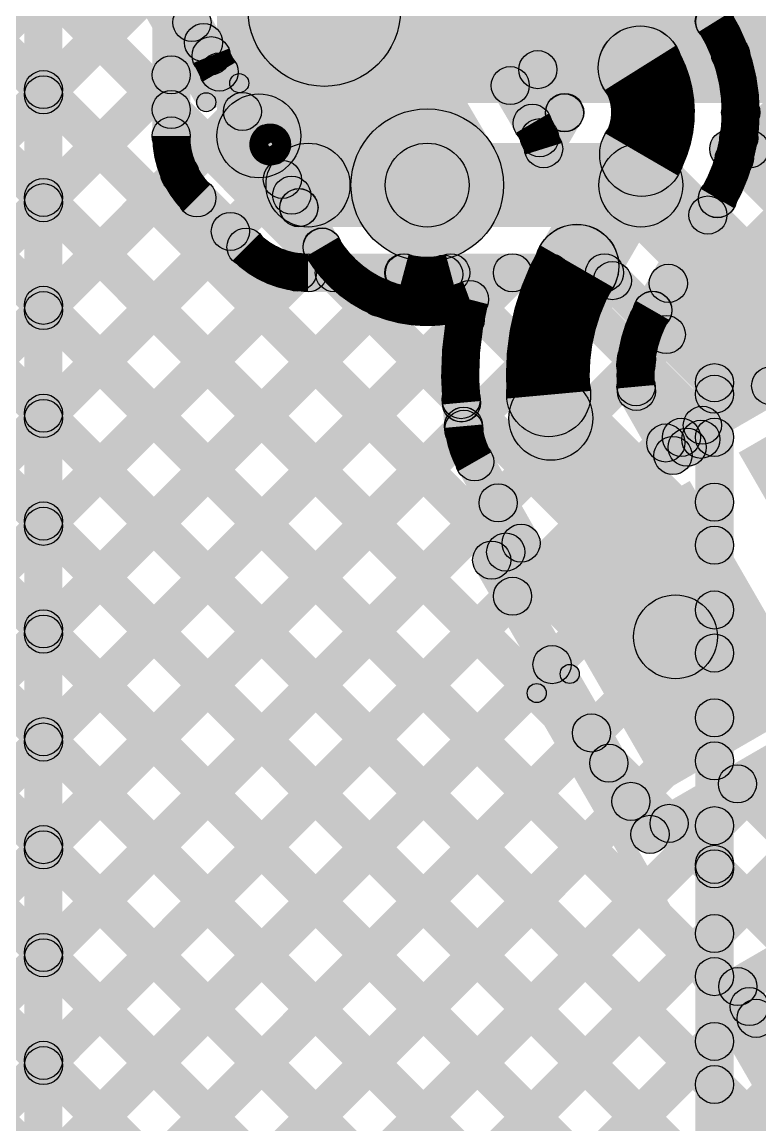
# Model space of a CAD drawing. Header units: millimetres. Extents: x 0.02 to 3.53, y 0 to 2.66.
# Drawn here: x 0.292 to 0.4856, y 1.474 to 1.7632 of the extents above; entities that cross this region are included whole.
import ezdxf

# ---------------------------------------------------------------- set-up
doc = ezdxf.new("R2010")
doc.units = ezdxf.units.MM
doc.header["$MEASUREMENT"] = 0
for name, color, linetype in [('BottomLayer', 5, 'Continuous'), ('TopLayer', 1, 'Continuous'), ('TopOverlay', 2, 'Continuous'), ('TopPaste', 8, 'Continuous'), ('TopSolder', 216, 'Continuous'), ('ViaHoleLayer', 16, 'Continuous')]:
    doc.layers.add(name, color=color, linetype=linetype)

# ---------------------------------------------------------------- blocks, each defined once
blk = doc.blocks.new('WS2812B_M____14')
at = {"layer": 'TopLayer'}
for points in [[(-0.09409, 0.05079), (-0.03504, 0.05079), (-0.03504, 0.01142), (-0.09409, 0.01142)], [(0.03504, 0.05079), (0.09409, 0.05079), (0.09409, 0.01142), (0.03504, 0.01142)], [(-0.09409, -0.01142), (-0.03504, -0.01142), (-0.03504, -0.05079), (-0.09409, -0.05079)], [(0.03504, -0.01142), (0.09409, -0.01142), (0.09409, -0.05079), (0.03504, -0.05079)]]:
    blk.add_hatch(color=1, dxfattribs=at).paths.add_polyline_path(points)
at = {"layer": 'TopOverlay'}
h = blk.add_hatch(color=2, dxfattribs=at)
edge = h.paths.add_edge_path()
edge.add_arc((-0.07, 0.07), 0.0025, 0, 360)
h = blk.add_hatch(color=2, dxfattribs=at)
edge = h.paths.add_edge_path()
edge.add_arc((-0.07, 0.07), 0.0025, 0, 360)
for points in [[(0.07, 0.0725), (0.07, 0.0675), (-0.07, 0.0675), (-0.07, 0.0725)], [(-0.0725, 0.07), (-0.0675, 0.07), (-0.0675, 0.06), (-0.0725, 0.06)], [(0.0675, 0.07), (0.0725, 0.07), (0.0725, 0.06), (0.0675, 0.06)], [(-0.0725, -0.06), (-0.0675, -0.06), (-0.0675, -0.07), (-0.0725, -0.07)], [(0.0675, -0.06), (0.0725, -0.06), (0.0725, -0.07), (0.0675, -0.07)], [(0.07, -0.0675), (0.07, -0.0725), (-0.07, -0.0725), (-0.07, -0.0675)]]:
    blk.add_hatch(color=2, dxfattribs=at).paths.add_polyline_path(points)
h = blk.add_hatch(color=2, dxfattribs=at)
edge = h.paths.add_edge_path()
edge.add_arc((0.07, 0.07), 0.0025, 0, 360)
h = blk.add_hatch(color=2, dxfattribs=at)
edge = h.paths.add_edge_path()
edge.add_arc((0.07, 0.07), 0.0025, 0, 360)
h = blk.add_hatch(color=2, dxfattribs=at)
edge = h.paths.add_edge_path()
edge.add_arc((-0.091, 0.061), 0.0025, 0, 360)
h = blk.add_hatch(color=2, dxfattribs=at)
edge = h.paths.add_edge_path()
edge.add_arc((-0.085, 0.061), 0.0025, 0, 360)
h = blk.add_hatch(color=2, dxfattribs=at)
edge = h.paths.add_edge_path()
edge.add_arc((-0.07, 0.06), 0.0025, 0, 360)
h = blk.add_hatch(color=2, dxfattribs=at)
edge = h.paths.add_edge_path()
edge.add_arc((0.07, 0.06), 0.0025, 0, 360)
h = blk.add_hatch(color=2, dxfattribs=at)
edge = h.paths.add_edge_path()
edge.add_arc((-0.07, -0.06), 0.0025, 0, 360)
h = blk.add_hatch(color=2, dxfattribs=at)
edge = h.paths.add_edge_path()
edge.add_arc((0.07, -0.06), 0.0025, 0, 360)
h = blk.add_hatch(color=2, dxfattribs=at)
edge = h.paths.add_edge_path()
edge.add_arc((-0.07, -0.07), 0.0025, 0, 360)
h = blk.add_hatch(color=2, dxfattribs=at)
edge = h.paths.add_edge_path()
edge.add_arc((-0.07, -0.07), 0.0025, 0, 360)
h = blk.add_hatch(color=2, dxfattribs=at)
edge = h.paths.add_edge_path()
edge.add_arc((0.07, -0.07), 0.0025, 0, 360)
h = blk.add_hatch(color=2, dxfattribs=at)
edge = h.paths.add_edge_path()
edge.add_arc((0.07, -0.07), 0.0025, 0, 360)
at = {"layer": 'TopPaste'}
for points in [[(-0.09409, 0.05079), (-0.03504, 0.05079), (-0.03504, 0.01142), (-0.09409, 0.01142)], [(0.03504, 0.05079), (0.09409, 0.05079), (0.09409, 0.01142), (0.03504, 0.01142)], [(-0.09409, -0.01142), (-0.03504, -0.01142), (-0.03504, -0.05079), (-0.09409, -0.05079)], [(0.03504, -0.01142), (0.09409, -0.01142), (0.09409, -0.05079), (0.03504, -0.05079)]]:
    blk.add_hatch(color=8, dxfattribs=at).paths.add_polyline_path(points)
at = {"layer": 'TopSolder'}
for points in [[(-0.09809, 0.05479), (-0.03104, 0.05479), (-0.03104, 0.00742), (-0.09809, 0.00742)], [(0.03104, 0.05479), (0.09809, 0.05479), (0.09809, 0.00742), (0.03104, 0.00742)], [(-0.09809, -0.00742), (-0.03104, -0.00742), (-0.03104, -0.05479), (-0.09809, -0.05479)], [(0.03104, -0.00742), (0.09809, -0.00742), (0.09809, -0.05479), (0.03104, -0.05479)]]:
    blk.add_hatch(color=216, dxfattribs=at).paths.add_polyline_path(points)
at = {"layer": 'TopOverlay', "const_width": 0.005}
blk.add_lwpolyline([(-0.085, 0.061, 1), (-0.091, 0.061, 1)], format="xyb", close=True, dxfattribs=at)
at = {"layer": 'TopOverlay'}
for centre in [(-0.07, 0.07), (-0.07, 0.07), (0.07, 0.07), (0.07, 0.07), (-0.091, 0.061), (-0.085, 0.061), (-0.07, 0.06), (0.07, 0.06), (-0.07, -0.06), (0.07, -0.06), (-0.07, -0.07), (-0.07, -0.07), (0.07, -0.07), (0.07, -0.07)]:
    blk.add_circle(centre, 0.0025, dxfattribs=at)
blk = doc.blocks.new('WS2812B_M____15')
at = {"layer": 'TopLayer'}
for points in [[(-0.09409, 0.05079), (-0.03504, 0.05079), (-0.03504, 0.01142), (-0.09409, 0.01142)], [(0.03504, 0.05079), (0.09409, 0.05079), (0.09409, 0.01142), (0.03504, 0.01142)], [(-0.09409, -0.01142), (-0.03504, -0.01142), (-0.03504, -0.05079), (-0.09409, -0.05079)], [(0.03504, -0.01142), (0.09409, -0.01142), (0.09409, -0.05079), (0.03504, -0.05079)]]:
    blk.add_hatch(color=1, dxfattribs=at).paths.add_polyline_path(points)
at = {"layer": 'TopOverlay'}
h = blk.add_hatch(color=2, dxfattribs=at)
edge = h.paths.add_edge_path()
edge.add_arc((-0.07, 0.07), 0.0025, 0, 360)
h = blk.add_hatch(color=2, dxfattribs=at)
edge = h.paths.add_edge_path()
edge.add_arc((-0.07, 0.07), 0.0025, 0, 360)
for points in [[(0.07, 0.0725), (0.07, 0.0675), (-0.07, 0.0675), (-0.07, 0.0725)], [(-0.0725, 0.07), (-0.0675, 0.07), (-0.0675, 0.06), (-0.0725, 0.06)], [(0.0675, 0.07), (0.0725, 0.07), (0.0725, 0.06), (0.0675, 0.06)], [(-0.0725, -0.06), (-0.0675, -0.06), (-0.0675, -0.07), (-0.0725, -0.07)], [(0.0675, -0.06), (0.0725, -0.06), (0.0725, -0.07), (0.0675, -0.07)], [(0.07, -0.0675), (0.07, -0.0725), (-0.07, -0.0725), (-0.07, -0.0675)]]:
    blk.add_hatch(color=2, dxfattribs=at).paths.add_polyline_path(points)
h = blk.add_hatch(color=2, dxfattribs=at)
edge = h.paths.add_edge_path()
edge.add_arc((0.07, 0.07), 0.0025, 0, 360)
h = blk.add_hatch(color=2, dxfattribs=at)
edge = h.paths.add_edge_path()
edge.add_arc((0.07, 0.07), 0.0025, 0, 360)
h = blk.add_hatch(color=2, dxfattribs=at)
edge = h.paths.add_edge_path()
edge.add_arc((-0.091, 0.061), 0.0025, 0, 360)
h = blk.add_hatch(color=2, dxfattribs=at)
edge = h.paths.add_edge_path()
edge.add_arc((-0.085, 0.061), 0.0025, 0, 360)
h = blk.add_hatch(color=2, dxfattribs=at)
edge = h.paths.add_edge_path()
edge.add_arc((-0.07, 0.06), 0.0025, 0, 360)
h = blk.add_hatch(color=2, dxfattribs=at)
edge = h.paths.add_edge_path()
edge.add_arc((0.07, 0.06), 0.0025, 0, 360)
h = blk.add_hatch(color=2, dxfattribs=at)
edge = h.paths.add_edge_path()
edge.add_arc((-0.07, -0.06), 0.0025, 0, 360)
h = blk.add_hatch(color=2, dxfattribs=at)
edge = h.paths.add_edge_path()
edge.add_arc((0.07, -0.06), 0.0025, 0, 360)
h = blk.add_hatch(color=2, dxfattribs=at)
edge = h.paths.add_edge_path()
edge.add_arc((-0.07, -0.07), 0.0025, 0, 360)
h = blk.add_hatch(color=2, dxfattribs=at)
edge = h.paths.add_edge_path()
edge.add_arc((-0.07, -0.07), 0.0025, 0, 360)
h = blk.add_hatch(color=2, dxfattribs=at)
edge = h.paths.add_edge_path()
edge.add_arc((0.07, -0.07), 0.0025, 0, 360)
h = blk.add_hatch(color=2, dxfattribs=at)
edge = h.paths.add_edge_path()
edge.add_arc((0.07, -0.07), 0.0025, 0, 360)
at = {"layer": 'TopPaste'}
for points in [[(-0.09409, 0.05079), (-0.03504, 0.05079), (-0.03504, 0.01142), (-0.09409, 0.01142)], [(0.03504, 0.05079), (0.09409, 0.05079), (0.09409, 0.01142), (0.03504, 0.01142)], [(-0.09409, -0.01142), (-0.03504, -0.01142), (-0.03504, -0.05079), (-0.09409, -0.05079)], [(0.03504, -0.01142), (0.09409, -0.01142), (0.09409, -0.05079), (0.03504, -0.05079)]]:
    blk.add_hatch(color=8, dxfattribs=at).paths.add_polyline_path(points)
at = {"layer": 'TopSolder'}
for points in [[(-0.09809, 0.05479), (-0.03104, 0.05479), (-0.03104, 0.00742), (-0.09809, 0.00742)], [(0.03104, 0.05479), (0.09809, 0.05479), (0.09809, 0.00742), (0.03104, 0.00742)], [(-0.09809, -0.00742), (-0.03104, -0.00742), (-0.03104, -0.05479), (-0.09809, -0.05479)], [(0.03104, -0.00742), (0.09809, -0.00742), (0.09809, -0.05479), (0.03104, -0.05479)]]:
    blk.add_hatch(color=216, dxfattribs=at).paths.add_polyline_path(points)
at = {"layer": 'TopOverlay', "const_width": 0.005}
blk.add_lwpolyline([(-0.085, 0.061, 1), (-0.091, 0.061, 1)], format="xyb", close=True, dxfattribs=at)
at = {"layer": 'TopOverlay'}
for centre in [(-0.07, 0.07), (-0.07, 0.07), (0.07, 0.07), (0.07, 0.07), (-0.091, 0.061), (-0.085, 0.061), (-0.07, 0.06), (0.07, 0.06), (-0.07, -0.06), (0.07, -0.06), (-0.07, -0.07), (-0.07, -0.07), (0.07, -0.07), (0.07, -0.07)]:
    blk.add_circle(centre, 0.0025, dxfattribs=at)

msp = doc.modelspace()

# ---------------------------------------------------------------- hatches: boundary and pattern name
at = {"layer": 'BottomLayer'}
for points in [[(0.30258, 0.8672), (0.29258, 0.8672), (0.29258, 1.92355), (0.30258, 1.92355)], [(0.37222, 1.74192), (0.93757, 1.74192), (0.93757, 1.87932), (0.37222, 1.87932)], [(0.33611, 1.73333), (0.32611, 1.73333), (0.32611, 1.83779), (0.33611, 1.83779)], [(0.36511, 1.73333), (0.34311, 1.73333), (0.34311, 1.83779), (0.36511, 1.83779)], [(0.30112, 1.74056), (0.29405, 1.74763), (0.32757, 1.78116), (0.33465, 1.77409)], [(0.29405, 1.77023), (0.30112, 1.7773), (0.33465, 1.74378), (0.32757, 1.7367)], [(0.30112, 1.71228), (0.29405, 1.71935), (0.32757, 1.75288), (0.33465, 1.74581)], [(0.29405, 1.74195), (0.30112, 1.74902), (0.47717, 1.57297), (0.47009, 1.5659)], [(0.34633, 1.72555), (0.36189, 1.74111), (0.37478, 1.72822), (0.35922, 1.71266)], [(0.47384, 1.72639), (0.48091, 1.73346), (0.50628, 1.70809), (0.4992, 1.70102)], [(0.47738, 1.72492), (0.47738, 1.73492), (0.50274, 1.73492), (0.50274, 1.72492)], [(0.47932, 1.72639), (0.48639, 1.73346), (0.50628, 1.71357), (0.4992, 1.7065)], [(0.367, 1.70944), (0.367, 1.73144), (0.39827, 1.73144), (0.39827, 1.70944)], [(0.39827, 1.70944), (0.39827, 1.73144), (0.45433, 1.73144), (0.45433, 1.70944)], [(0.30112, 1.68399), (0.29405, 1.69107), (0.32986, 1.72688), (0.33693, 1.7198)], [(0.40605, 1.71266), (0.39049, 1.72822), (0.39049, 1.72822), (0.40605, 1.71266)], [(0.44655, 1.71266), (0.46211, 1.72822), (0.50441, 1.68592), (0.48885, 1.67036)], [(0.29405, 1.71366), (0.30112, 1.72073), (0.47717, 1.54469), (0.47009, 1.53762)], [(0.33431, 1.71353), (0.34138, 1.7206), (0.35427, 1.70771), (0.3472, 1.70064)], [(0.30112, 1.65571), (0.29405, 1.66278), (0.34309, 1.71182), (0.35016, 1.70475)], [(0.30112, 1.62743), (0.29405, 1.6345), (0.3607, 1.70114), (0.36777, 1.69407)], [(0.30112, 1.57086), (0.29405, 1.57793), (0.4171, 1.70098), (0.42417, 1.69391)], [(0.30112, 1.59914), (0.29405, 1.60621), (0.38876, 1.70093), (0.39583, 1.69386)], [(0.367, 1.69244), (0.367, 1.70244), (0.39211, 1.70244), (0.39211, 1.69244)], [(0.37037, 1.69391), (0.37744, 1.70098), (0.47717, 1.60126), (0.47009, 1.59419)], [(0.39907, 1.69349), (0.40614, 1.70056), (0.47717, 1.62954), (0.47009, 1.62247)], [(0.40443, 1.69244), (0.40443, 1.70244), (0.4448, 1.70244), (0.4448, 1.69244)], [(0.42694, 1.69391), (0.43401, 1.70098), (0.47717, 1.65782), (0.47009, 1.65075)], [(0.44127, 1.69391), (0.44834, 1.70098), (0.47717, 1.67215), (0.47009, 1.66508)], [(0.30112, 1.54257), (0.29405, 1.54964), (0.44332, 1.69892), (0.45039, 1.69185)], [(0.29405, 1.68538), (0.30112, 1.69245), (0.47717, 1.5164), (0.47009, 1.50933)], [(0.30112, 1.51429), (0.29405, 1.52136), (0.45747, 1.68478), (0.46454, 1.67771)], [(0.30112, 1.486), (0.29405, 1.49308), (0.47009, 1.66912), (0.47717, 1.66205)], [(0.47863, 1.54231), (0.46863, 1.54231), (0.46863, 1.66861), (0.47863, 1.66861)], [(0.29405, 1.6571), (0.30112, 1.66417), (0.47717, 1.48812), (0.47009, 1.48105)], [(0.30112, 1.45772), (0.29405, 1.46479), (0.47009, 1.64084), (0.47717, 1.63377)], [(0.29405, 1.62881), (0.30112, 1.63588), (0.47717, 1.45983), (0.47009, 1.45276)], [(0.30112, 1.42944), (0.29405, 1.43651), (0.47009, 1.61255), (0.47717, 1.60548)], [(0.29405, 1.60053), (0.30112, 1.6076), (0.59567, 1.31305), (0.5886, 1.30598)], [(0.30112, 1.40115), (0.29405, 1.40822), (0.47009, 1.58427), (0.47717, 1.5772)], [(0.29405, 1.57224), (0.30112, 1.57931), (0.59567, 1.28476), (0.5886, 1.27769)], [(0.30112, 1.37287), (0.29405, 1.37994), (0.47009, 1.55599), (0.47717, 1.54891)], [(0.29405, 1.54396), (0.30112, 1.55103), (0.59567, 1.25648), (0.5886, 1.24941)], [(0.47863, 1.44969), (0.46863, 1.44969), (0.46863, 1.54231), (0.47863, 1.54231)], [(0.30112, 1.34458), (0.29405, 1.35165), (0.47009, 1.5277), (0.47717, 1.52063)], [(0.29405, 1.51567), (0.30112, 1.52274), (0.59567, 1.22819), (0.5886, 1.22112)], [(0.30112, 1.3163), (0.29405, 1.32337), (0.47009, 1.49942), (0.47717, 1.49235)], [(0.29405, 1.48739), (0.30112, 1.49446), (0.59567, 1.19991), (0.5886, 1.19284)]]:
    msp.add_hatch(color=5, dxfattribs=at).paths.add_polyline_path(points)
h = msp.add_hatch(color=5, dxfattribs=at)
edge = h.paths.add_edge_path()
edge.add_arc((0.33111, 1.74934), 0.005, 0, 360)
h = msp.add_hatch(color=5, dxfattribs=at)
edge = h.paths.add_edge_path()
edge.add_arc((0.29758, 1.74548), 0.005, 0, 360)
h = msp.add_hatch(color=5, dxfattribs=at)
edge = h.paths.add_edge_path()
edge.add_arc((0.29758, 1.7441), 0.005, 0, 360)
h = msp.add_hatch(color=5, dxfattribs=at)
edge = h.paths.add_edge_path()
edge.add_arc((0.33111, 1.74024), 0.005, 0, 360)
h = msp.add_hatch(color=5, dxfattribs=at)
edge = h.paths.add_edge_path()
edge.add_arc((0.35411, 1.73333), 0.011, 0, 360)
h = msp.add_hatch(color=5, dxfattribs=at)
edge = h.paths.add_edge_path()
edge.add_arc((0.35411, 1.73333), 0.011, 0, 360)
h = msp.add_hatch(color=5, dxfattribs=at)
edge = h.paths.add_edge_path()
edge.add_arc((0.33111, 1.73333), 0.005, 0, 360)
h = msp.add_hatch(color=5, dxfattribs=at)
edge = h.paths.add_edge_path()
edge.add_arc((0.33111, 1.73333), 0.005, 0, 360)
h = msp.add_hatch(color=5, dxfattribs=at)
edge = h.paths.add_edge_path()
edge.add_arc((0.33111, 1.73333), 0.005, 0, 360)
h = msp.add_hatch(color=5, dxfattribs=at)
edge = h.paths.add_edge_path()
edge.add_arc((0.47738, 1.72992), 0.005, 0, 360)
h = msp.add_hatch(color=5, dxfattribs=at)
edge = h.paths.add_edge_path()
edge.add_arc((0.47738, 1.72992), 0.005, 0, 360)
h = msp.add_hatch(color=5, dxfattribs=at)
edge = h.paths.add_edge_path()
edge.add_arc((0.48285, 1.72992), 0.005, 0, 360)
h = msp.add_hatch(color=5, dxfattribs=at)
edge = h.paths.add_edge_path()
edge.add_arc((0.367, 1.72044), 0.011, 0, 360)
h = msp.add_hatch(color=5, dxfattribs=at)
edge = h.paths.add_edge_path()
edge.add_arc((0.367, 1.72044), 0.011, 0, 360)
h = msp.add_hatch(color=5, dxfattribs=at)
edge = h.paths.add_edge_path()
edge.add_arc((0.39827, 1.72044), 0.01181, 0, 360)
h = msp.add_hatch(color=5, dxfattribs=at)
edge = h.paths.add_edge_path()
edge.add_arc((0.39827, 1.72044), 0.011, 0, 360)
h = msp.add_hatch(color=5, dxfattribs=at)
edge = h.paths.add_edge_path()
edge.add_arc((0.39827, 1.72044), 0.011, 0, 360)
h = msp.add_hatch(color=5, dxfattribs=at)
edge = h.paths.add_edge_path()
edge.add_arc((0.39827, 1.72044), 0.011, 0, 360)
h = msp.add_hatch(color=5, dxfattribs=at)
edge = h.paths.add_edge_path()
edge.add_arc((0.39827, 1.72044), 0.011, 0, 360)
h = msp.add_hatch(color=5, dxfattribs=at)
edge = h.paths.add_edge_path()
edge.add_arc((0.45433, 1.72044), 0.011, 0, 360)
h = msp.add_hatch(color=5, dxfattribs=at)
edge = h.paths.add_edge_path()
edge.add_arc((0.45433, 1.72044), 0.011, 0, 360)
h = msp.add_hatch(color=5, dxfattribs=at)
edge = h.paths.add_edge_path()
edge.add_arc((0.33339, 1.72334), 0.005, 0, 360)
h = msp.add_hatch(color=5, dxfattribs=at)
edge = h.paths.add_edge_path()
edge.add_arc((0.29758, 1.7172), 0.005, 0, 360)
h = msp.add_hatch(color=5, dxfattribs=at)
edge = h.paths.add_edge_path()
edge.add_arc((0.29758, 1.71581), 0.005, 0, 360)
h = msp.add_hatch(color=5, dxfattribs=at)
edge = h.paths.add_edge_path()
edge.add_arc((0.33785, 1.71707), 0.005, 0, 360)
h = msp.add_hatch(color=5, dxfattribs=at)
edge = h.paths.add_edge_path()
edge.add_arc((0.33785, 1.71707), 0.005, 0, 360)
h = msp.add_hatch(color=5, dxfattribs=at)
edge = h.paths.add_edge_path()
edge.add_arc((0.33785, 1.71707), 0.005, 0, 360)
h = msp.add_hatch(color=5, dxfattribs=at)
edge = h.paths.add_edge_path()
edge.add_arc((0.34663, 1.70829), 0.005, 0, 360)
h = msp.add_hatch(color=5, dxfattribs=at)
edge = h.paths.add_edge_path()
edge.add_arc((0.35073, 1.70418), 0.005, 0, 360)
h = msp.add_hatch(color=5, dxfattribs=at)
edge = h.paths.add_edge_path()
edge.add_arc((0.35073, 1.70418), 0.005, 0, 360)
h = msp.add_hatch(color=5, dxfattribs=at)
edge = h.paths.add_edge_path()
edge.add_arc((0.35073, 1.70418), 0.005, 0, 360)
h = msp.add_hatch(color=5, dxfattribs=at)
edge = h.paths.add_edge_path()
edge.add_arc((0.36423, 1.69761), 0.005, 0, 360)
h = msp.add_hatch(color=5, dxfattribs=at)
edge = h.paths.add_edge_path()
edge.add_arc((0.367, 1.69744), 0.005, 0, 360)
h = msp.add_hatch(color=5, dxfattribs=at)
edge = h.paths.add_edge_path()
edge.add_arc((0.367, 1.69744), 0.005, 0, 360)
h = msp.add_hatch(color=5, dxfattribs=at)
edge = h.paths.add_edge_path()
edge.add_arc((0.367, 1.69744), 0.005, 0, 360)
h = msp.add_hatch(color=5, dxfattribs=at)
edge = h.paths.add_edge_path()
edge.add_arc((0.37391, 1.69744), 0.005, 0, 360)
h = msp.add_hatch(color=5, dxfattribs=at)
edge = h.paths.add_edge_path()
edge.add_arc((0.39211, 1.69744), 0.005, 0, 360)
h = msp.add_hatch(color=5, dxfattribs=at)
edge = h.paths.add_edge_path()
edge.add_arc((0.39211, 1.69744), 0.005, 0, 360)
h = msp.add_hatch(color=5, dxfattribs=at)
edge = h.paths.add_edge_path()
edge.add_arc((0.3923, 1.69739), 0.005, 0, 360)
h = msp.add_hatch(color=5, dxfattribs=at)
edge = h.paths.add_edge_path()
edge.add_arc((0.40261, 1.69703), 0.005, 0, 360)
h = msp.add_hatch(color=5, dxfattribs=at)
edge = h.paths.add_edge_path()
edge.add_arc((0.40443, 1.69744), 0.005, 0, 360)
h = msp.add_hatch(color=5, dxfattribs=at)
edge = h.paths.add_edge_path()
edge.add_arc((0.40443, 1.69744), 0.005, 0, 360)
h = msp.add_hatch(color=5, dxfattribs=at)
edge = h.paths.add_edge_path()
edge.add_arc((0.42063, 1.69744), 0.005, 0, 360)
h = msp.add_hatch(color=5, dxfattribs=at)
edge = h.paths.add_edge_path()
edge.add_arc((0.43048, 1.69744), 0.005, 0, 360)
h = msp.add_hatch(color=5, dxfattribs=at)
edge = h.paths.add_edge_path()
edge.add_arc((0.4448, 1.69744), 0.005, 0, 360)
h = msp.add_hatch(color=5, dxfattribs=at)
edge = h.paths.add_edge_path()
edge.add_arc((0.4448, 1.69744), 0.005, 0, 360)
h = msp.add_hatch(color=5, dxfattribs=at)
edge = h.paths.add_edge_path()
edge.add_arc((0.44686, 1.69539), 0.005, 0, 360)
h = msp.add_hatch(color=5, dxfattribs=at)
edge = h.paths.add_edge_path()
edge.add_arc((0.29758, 1.68891), 0.005, 0, 360)
h = msp.add_hatch(color=5, dxfattribs=at)
edge = h.paths.add_edge_path()
edge.add_arc((0.29758, 1.68753), 0.005, 0, 360)
h = msp.add_hatch(color=5, dxfattribs=at)
edge = h.paths.add_edge_path()
edge.add_arc((0.461, 1.68124), 0.005, 0, 360)
h = msp.add_hatch(color=5, dxfattribs=at)
edge = h.paths.add_edge_path()
edge.add_arc((0.47363, 1.66861), 0.005, 0, 360)
h = msp.add_hatch(color=5, dxfattribs=at)
edge = h.paths.add_edge_path()
edge.add_arc((0.47363, 1.66861), 0.005, 0, 360)
h = msp.add_hatch(color=5, dxfattribs=at)
edge = h.paths.add_edge_path()
edge.add_arc((0.47363, 1.66559), 0.005, 0, 360)
h = msp.add_hatch(color=5, dxfattribs=at)
edge = h.paths.add_edge_path()
edge.add_arc((0.29758, 1.66063), 0.005, 0, 360)
h = msp.add_hatch(color=5, dxfattribs=at)
edge = h.paths.add_edge_path()
edge.add_arc((0.29758, 1.65925), 0.005, 0, 360)
h = msp.add_hatch(color=5, dxfattribs=at)
edge = h.paths.add_edge_path()
edge.add_arc((0.47363, 1.65429), 0.005, 0, 360)
h = msp.add_hatch(color=5, dxfattribs=at)
edge = h.paths.add_edge_path()
edge.add_arc((0.47363, 1.6373), 0.005, 0, 360)
h = msp.add_hatch(color=5, dxfattribs=at)
edge = h.paths.add_edge_path()
edge.add_arc((0.29758, 1.63235), 0.005, 0, 360)
h = msp.add_hatch(color=5, dxfattribs=at)
edge = h.paths.add_edge_path()
edge.add_arc((0.29758, 1.63096), 0.005, 0, 360)
h = msp.add_hatch(color=5, dxfattribs=at)
edge = h.paths.add_edge_path()
edge.add_arc((0.47363, 1.626), 0.005, 0, 360)
h = msp.add_hatch(color=5, dxfattribs=at)
edge = h.paths.add_edge_path()
edge.add_arc((0.47363, 1.60902), 0.005, 0, 360)
h = msp.add_hatch(color=5, dxfattribs=at)
edge = h.paths.add_edge_path()
edge.add_arc((0.29758, 1.60406), 0.005, 0, 360)
h = msp.add_hatch(color=5, dxfattribs=at)
edge = h.paths.add_edge_path()
edge.add_arc((0.29758, 1.60268), 0.005, 0, 360)
h = msp.add_hatch(color=5, dxfattribs=at)
edge = h.paths.add_edge_path()
edge.add_arc((0.47363, 1.59772), 0.005, 0, 360)
h = msp.add_hatch(color=5, dxfattribs=at)
edge = h.paths.add_edge_path()
edge.add_arc((0.47363, 1.58073), 0.005, 0, 360)
h = msp.add_hatch(color=5, dxfattribs=at)
edge = h.paths.add_edge_path()
edge.add_arc((0.29758, 1.57578), 0.005, 0, 360)
h = msp.add_hatch(color=5, dxfattribs=at)
edge = h.paths.add_edge_path()
edge.add_arc((0.29758, 1.57439), 0.005, 0, 360)
h = msp.add_hatch(color=5, dxfattribs=at)
edge = h.paths.add_edge_path()
edge.add_arc((0.47363, 1.56944), 0.005, 0, 360)
h = msp.add_hatch(color=5, dxfattribs=at)
edge = h.paths.add_edge_path()
edge.add_arc((0.47363, 1.55245), 0.005, 0, 360)
h = msp.add_hatch(color=5, dxfattribs=at)
edge = h.paths.add_edge_path()
edge.add_arc((0.29758, 1.54749), 0.005, 0, 360)
h = msp.add_hatch(color=5, dxfattribs=at)
edge = h.paths.add_edge_path()
edge.add_arc((0.29758, 1.54611), 0.005, 0, 360)
h = msp.add_hatch(color=5, dxfattribs=at)
edge = h.paths.add_edge_path()
edge.add_arc((0.47363, 1.54231), 0.005, 0, 360)
h = msp.add_hatch(color=5, dxfattribs=at)
edge = h.paths.add_edge_path()
edge.add_arc((0.47363, 1.54231), 0.005, 0, 360)
h = msp.add_hatch(color=5, dxfattribs=at)
edge = h.paths.add_edge_path()
edge.add_arc((0.47363, 1.54115), 0.005, 0, 360)
h = msp.add_hatch(color=5, dxfattribs=at)
edge = h.paths.add_edge_path()
edge.add_arc((0.47363, 1.52417), 0.005, 0, 360)
h = msp.add_hatch(color=5, dxfattribs=at)
edge = h.paths.add_edge_path()
edge.add_arc((0.29758, 1.51921), 0.005, 0, 360)
h = msp.add_hatch(color=5, dxfattribs=at)
edge = h.paths.add_edge_path()
edge.add_arc((0.29758, 1.51782), 0.005, 0, 360)
h = msp.add_hatch(color=5, dxfattribs=at)
edge = h.paths.add_edge_path()
edge.add_arc((0.47363, 1.51287), 0.005, 0, 360)
h = msp.add_hatch(color=5, dxfattribs=at)
edge = h.paths.add_edge_path()
edge.add_arc((0.47363, 1.49588), 0.005, 0, 360)
h = msp.add_hatch(color=5, dxfattribs=at)
edge = h.paths.add_edge_path()
edge.add_arc((0.29758, 1.49092), 0.005, 0, 360)
h = msp.add_hatch(color=5, dxfattribs=at)
edge = h.paths.add_edge_path()
edge.add_arc((0.29758, 1.48954), 0.005, 0, 360)
h = msp.add_hatch(color=5, dxfattribs=at)
edge = h.paths.add_edge_path()
edge.add_arc((0.47363, 1.48458), 0.005, 0, 360)
at = {"layer": 'TopLayer'}
for points in [[(0.45654, 1.66971), (0.44947, 1.67678), (1.43213, 2.65944), (1.4392, 2.65237)], [(0.4644, 1.64929), (0.45733, 1.65636), (1.46041, 2.65944), (1.46748, 2.65237)], [(0.48141, 1.75114), (0.47433, 1.75822), (1.37556, 2.65944), (1.38263, 2.65237)], [(0.48237, 1.72383), (0.4753, 1.7309), (1.40384, 2.65944), (1.41092, 2.65237)], [(0.11952, 1.97304), (0.12659, 1.98011), (0.34009, 1.76662), (0.33302, 1.75955)], [(0.09646, 1.96781), (0.10354, 1.97489), (0.4107, 1.66772), (0.40363, 1.66065)], [(0.09646, 1.93953), (0.10354, 1.9466), (0.42239, 1.62774), (0.41532, 1.62067)], [(0.09646, 1.91125), (0.10354, 1.91832), (0.44947, 1.57239), (0.44239, 1.56532)], [(0.09646, 1.88296), (0.10354, 1.89003), (0.4881, 1.50547), (0.48103, 1.49839)], [(0.09646, 1.85468), (0.10354, 1.86175), (0.52471, 1.44057), (0.51764, 1.4335)], [(0.10354, 1.57126), (0.09646, 1.57834), (0.36192, 1.84379), (0.36899, 1.83672)], [(0.09646, 1.82639), (0.10354, 1.83346), (0.65062, 1.28638), (0.64355, 1.27931)], [(0.09646, 1.79811), (0.10354, 1.80518), (0.64223, 1.26649), (0.63516, 1.25942)], [(0.41582, 1.79158), (0.43446, 1.80327), (0.46346, 1.75704), (0.44482, 1.74535)], [(0.31874, 1.78394), (0.3274, 1.78894), (0.34592, 1.75686), (0.33726, 1.75186)], [(0.10354, 1.54298), (0.09646, 1.55005), (0.3257, 1.77929), (0.33277, 1.77222)], [(0.09646, 1.76982), (0.10354, 1.7769), (0.62618, 1.25425), (0.61911, 1.24718)], [(0.35403, 1.75618), (0.38851, 1.77646), (0.41551, 1.73059), (0.38103, 1.7103)], [(0.46292, 1.77107), (0.47139, 1.77639), (0.47784, 1.76611), (0.46937, 1.7608)], [(0.46373, 1.77026), (0.4708, 1.77733), (0.75322, 1.4949), (0.74615, 1.48783)], [(0.10354, 1.5147), (0.09646, 1.52177), (0.33605, 1.76136), (0.34312, 1.75429)], [(0.44478, 1.74542), (0.4635, 1.75697), (0.46352, 1.75695), (0.44479, 1.74541)], [(0.33938, 1.74755), (0.348, 1.75262), (0.36702, 1.72032), (0.3584, 1.71524)], [(0.42255, 1.7422), (0.41755, 1.75086), (0.42479, 1.75504), (0.42979, 1.74638)], [(0.42306, 1.74806), (0.43153, 1.75337), (0.43857, 1.74214), (0.4301, 1.73683)], [(0.09646, 1.74154), (0.10354, 1.74861), (0.6161, 1.23605), (0.60903, 1.22898)], [(0.41574, 1.74399), (0.42436, 1.74907), (0.43016, 1.73921), (0.42154, 1.73414)], [(0.10354, 1.48641), (0.09646, 1.49348), (0.34625, 1.74327), (0.35332, 1.7362)], [(0.4313, 1.72932), (0.42423, 1.73639), (0.43073, 1.7429), (0.4378, 1.73583)], [(0.43315, 1.72746), (0.4245, 1.73248), (0.43001, 1.74199), (0.43866, 1.73698)], [(0.47646, 1.72924), (0.48354, 1.73631), (0.52779, 1.69206), (0.52071, 1.68499)], [(0.44707, 1.69366), (0.42804, 1.7047), (0.44501, 1.73397), (0.46405, 1.72294)], [(0.10354, 1.45813), (0.09646, 1.4652), (0.35673, 1.72546), (0.3638, 1.71839)], [(0.09646, 1.71326), (0.10354, 1.72033), (0.60601, 1.21785), (0.59894, 1.21078)], [(0.35838, 1.71528), (0.36704, 1.72028), (0.36892, 1.71701), (0.36026, 1.71201)], [(0.3584, 1.71524), (0.36702, 1.72032), (0.36893, 1.71707), (0.36031, 1.71199)], [(0.46178, 1.68513), (0.45313, 1.69015), (0.47007, 1.71938), (0.47872, 1.71436)], [(0.36031, 1.71199), (0.36893, 1.71707), (0.375, 1.70675), (0.36638, 1.70167)], [(0.46837, 1.70904), (0.47545, 1.71611), (0.50985, 1.6817), (0.50278, 1.67463)], [(0.10354, 1.42984), (0.09646, 1.43691), (0.36721, 1.70766), (0.37428, 1.70059)], [(0.44704, 1.6936), (0.428, 1.70463), (0.42804, 1.70469), (0.44707, 1.69366)], [(0.45799, 1.69114), (0.46506, 1.69821), (0.49192, 1.67135), (0.48485, 1.66428)], [(0.10354, 1.40156), (0.09646, 1.40863), (0.38232, 1.69448), (0.38939, 1.68741)], [(0.09646, 1.68497), (0.10354, 1.69204), (0.59592, 1.19966), (0.58885, 1.19258)], [(0.46746, 1.64996), (0.46246, 1.65862), (0.52254, 1.69331), (0.52754, 1.68465)], [(0.10354, 1.37327), (0.09646, 1.38035), (0.40467, 1.68855), (0.41174, 1.68148)], [(0.44962, 1.67123), (0.45669, 1.6783), (0.47399, 1.661), (0.46692, 1.65393)], [(0.44881, 1.66386), (0.4575, 1.66882), (0.46708, 1.65202), (0.4584, 1.64707)], [(0.41919, 1.66445), (0.4411, 1.66646), (0.44166, 1.66028), (0.41975, 1.65827)], [(0.09646, 1.65669), (0.10354, 1.66376), (1.65354, 0.11376), (1.64647, 0.10668)], [(0.40226, 1.66286), (0.41222, 1.66377), (0.41278, 1.65768), (0.40282, 1.65676)], [(0.42115, 1.65383), (0.44026, 1.66473), (0.47295, 1.60742), (0.45384, 1.59652)], [(0.10354, 1.34499), (0.09646, 1.35206), (0.40435, 1.65995), (0.41142, 1.65288)], [(0.46896, 1.64737), (0.46396, 1.65603), (0.46757, 1.65811), (0.47257, 1.64945)], [(0.46524, 1.64521), (0.46024, 1.65387), (0.46396, 1.65603), (0.46896, 1.64737)], [(0.46063, 1.65179), (0.46929, 1.65679), (0.47079, 1.6542), (0.46213, 1.6492)], [(0.40639, 1.6454), (0.41507, 1.65036), (0.42724, 1.62902), (0.41856, 1.62407)], [(0.10354, 1.31671), (0.09646, 1.32378), (0.41334, 1.64065), (0.42041, 1.63358)], [(0.41769, 1.61776), (0.41269, 1.62642), (0.4204, 1.63087), (0.4254, 1.62221)], [(0.41086, 1.61959), (0.41952, 1.62459), (0.46105, 1.55267), (0.45239, 1.54767)], [(0.10354, 1.28842), (0.09646, 1.29549), (0.41713, 1.61615), (0.4242, 1.60908)], [(0.10354, 1.26014), (0.09646, 1.26721), (0.42748, 1.59822), (0.43455, 1.59115)], [(0.45922, 1.54584), (0.45422, 1.5545), (0.50549, 1.5841), (0.51049, 1.57544)], [(0.10354, 1.23185), (0.09646, 1.23892), (0.43783, 1.58029), (0.4449, 1.57322)], [(0.10354, 1.17528), (0.09646, 1.18236), (0.48779, 1.57368), (0.49486, 1.56661)], [(0.10354, 1.147), (0.09646, 1.15407), (0.51462, 1.57223), (0.52169, 1.56516)], [(0.47612, 1.55987), (0.48319, 1.56694), (0.51692, 1.53321), (0.50985, 1.52614)], [(0.10354, 1.20357), (0.09646, 1.21064), (0.44818, 1.56236), (0.45526, 1.55529)], [(0.45819, 1.54952), (0.46526, 1.55659), (0.49899, 1.52286), (0.49192, 1.51579)], [(0.48226, 1.50593), (0.47726, 1.51459), (0.53113, 1.54569), (0.53613, 1.53703)], [(0.47543, 1.50776), (0.48409, 1.51276), (0.50261, 1.48067), (0.49395, 1.47567)], [(0.10354, 1.11872), (0.09646, 1.12579), (0.47924, 1.50857), (0.48631, 1.50149)], [(0.10354, 1.09043), (0.09646, 1.0975), (0.4896, 1.49063), (0.49667, 1.48356)]]:
    msp.add_hatch(color=1, dxfattribs=at).paths.add_polyline_path(points)
h = msp.add_hatch(color=1, dxfattribs=at)
edge = h.paths.add_edge_path()
edge.add_arc((0.37127, 1.76632), 0.02, 0, 360)
h = msp.add_hatch(color=1, dxfattribs=at)
edge = h.paths.add_edge_path()
edge.add_arc((0.33655, 1.76308), 0.005, 0, 360)
h = msp.add_hatch(color=1, dxfattribs=at)
edge = h.paths.add_edge_path()
edge.add_arc((0.4736, 1.76346), 0.005, 0, 360)
h = msp.add_hatch(color=1, dxfattribs=at)
edge = h.paths.add_edge_path()
edge.add_arc((0.47373, 1.76325), 0.005, 0, 360)
h = msp.add_hatch(color=1, dxfattribs=at)
edge = h.paths.add_edge_path()
edge.add_arc((0.33959, 1.75782), 0.005, 0, 360)
h = msp.add_hatch(color=1, dxfattribs=at)
edge = h.paths.add_edge_path()
edge.add_arc((0.45414, 1.7512), 0.011, 0, 360)
h = msp.add_hatch(color=1, dxfattribs=at)
edge = h.paths.add_edge_path()
edge.add_arc((0.45414, 1.7512), 0.011, 0, 360)
h = msp.add_hatch(color=1, dxfattribs=at)
edge = h.paths.add_edge_path()
edge.add_arc((0.45415, 1.75118), 0.011, 0, 360)
h = msp.add_hatch(color=1, dxfattribs=at)
edge = h.paths.add_edge_path()
edge.add_arc((0.45415, 1.75118), 0.011, 0, 360)
h = msp.add_hatch(color=1, dxfattribs=at)
edge = h.paths.add_edge_path()
edge.add_arc((0.34159, 1.75436), 0.005, 0, 360)
h = msp.add_hatch(color=1, dxfattribs=at)
edge = h.paths.add_edge_path()
edge.add_arc((0.34159, 1.75436), 0.005, 0, 360)
h = msp.add_hatch(color=1, dxfattribs=at)
edge = h.paths.add_edge_path()
edge.add_arc((0.47787, 1.75468), 0.005, 0, 360)
h = msp.add_hatch(color=1, dxfattribs=at)
edge = h.paths.add_edge_path()
edge.add_arc((0.42729, 1.75071), 0.005, 0, 360)
h = msp.add_hatch(color=1, dxfattribs=at)
edge = h.paths.add_edge_path()
edge.add_arc((0.42729, 1.75071), 0.005, 0, 360)
h = msp.add_hatch(color=1, dxfattribs=at)
edge = h.paths.add_edge_path()
edge.add_arc((0.34369, 1.75009), 0.005, 0, 360)
h = msp.add_hatch(color=1, dxfattribs=at)
edge = h.paths.add_edge_path()
edge.add_arc((0.34369, 1.75009), 0.005, 0, 360)
h = msp.add_hatch(color=1, dxfattribs=at)
edge = h.paths.add_edge_path()
edge.add_arc((0.42005, 1.74653), 0.005, 0, 360)
h = msp.add_hatch(color=1, dxfattribs=at)
edge = h.paths.add_edge_path()
edge.add_arc((0.42005, 1.74653), 0.005, 0, 360)
h = msp.add_hatch(color=1, dxfattribs=at)
edge = h.paths.add_edge_path()
edge.add_arc((0.34979, 1.73973), 0.005, 0, 360)
h = msp.add_hatch(color=1, dxfattribs=at)
edge = h.paths.add_edge_path()
edge.add_arc((0.43427, 1.73936), 0.005, 0, 360)
h = msp.add_hatch(color=1, dxfattribs=at)
edge = h.paths.add_edge_path()
edge.add_arc((0.43434, 1.73948), 0.005, 0, 360)
h = msp.add_hatch(color=1, dxfattribs=at)
edge = h.paths.add_edge_path()
edge.add_arc((0.43434, 1.73948), 0.005, 0, 360)
h = msp.add_hatch(color=1, dxfattribs=at)
edge = h.paths.add_edge_path()
edge.add_arc((0.48051, 1.7395), 0.005, 0, 360)
h = msp.add_hatch(color=1, dxfattribs=at)
edge = h.paths.add_edge_path()
edge.add_arc((0.48051, 1.7395), 0.005, 0, 360)
h = msp.add_hatch(color=1, dxfattribs=at)
edge = h.paths.add_edge_path()
edge.add_arc((0.42585, 1.73667), 0.005, 0, 360)
h = msp.add_hatch(color=1, dxfattribs=at)
edge = h.paths.add_edge_path()
edge.add_arc((0.42585, 1.73667), 0.005, 0, 360)
h = msp.add_hatch(color=1, dxfattribs=at)
edge = h.paths.add_edge_path()
edge.add_arc((0.39827, 1.72044), 0.02, 0, 360)
h = msp.add_hatch(color=1, dxfattribs=at)
edge = h.paths.add_edge_path()
edge.add_arc((0.45453, 1.72845), 0.011, 0, 360)
h = msp.add_hatch(color=1, dxfattribs=at)
edge = h.paths.add_edge_path()
edge.add_arc((0.45453, 1.72845), 0.011, 0, 360)
h = msp.add_hatch(color=1, dxfattribs=at)
edge = h.paths.add_edge_path()
edge.add_arc((0.42776, 1.73286), 0.005, 0, 360)
h = msp.add_hatch(color=1, dxfattribs=at)
edge = h.paths.add_edge_path()
edge.add_arc((0.48, 1.73277), 0.005, 0, 360)
h = msp.add_hatch(color=1, dxfattribs=at)
edge = h.paths.add_edge_path()
edge.add_arc((0.42882, 1.72997), 0.005, 0, 360)
h = msp.add_hatch(color=1, dxfattribs=at)
edge = h.paths.add_edge_path()
edge.add_arc((0.42882, 1.72997), 0.005, 0, 360)
h = msp.add_hatch(color=1, dxfattribs=at)
edge = h.paths.add_edge_path()
edge.add_arc((0.39827, 1.72044), 0.01181, 0, 360)
h = msp.add_hatch(color=1, dxfattribs=at)
edge = h.paths.add_edge_path()
edge.add_arc((0.47884, 1.72736), 0.005, 0, 360)
h = msp.add_hatch(color=1, dxfattribs=at)
edge = h.paths.add_edge_path()
edge.add_arc((0.36027, 1.72193), 0.005, 0, 360)
h = msp.add_hatch(color=1, dxfattribs=at)
edge = h.paths.add_edge_path()
edge.add_arc((0.36271, 1.71778), 0.005, 0, 360)
h = msp.add_hatch(color=1, dxfattribs=at)
edge = h.paths.add_edge_path()
edge.add_arc((0.36271, 1.71778), 0.005, 0, 360)
h = msp.add_hatch(color=1, dxfattribs=at)
edge = h.paths.add_edge_path()
edge.add_arc((0.36271, 1.71778), 0.005, 0, 360)
h = msp.add_hatch(color=1, dxfattribs=at)
edge = h.paths.add_edge_path()
edge.add_arc((0.4744, 1.71687), 0.005, 0, 360)
h = msp.add_hatch(color=1, dxfattribs=at)
edge = h.paths.add_edge_path()
edge.add_arc((0.47442, 1.7169), 0.005, 0, 360)
h = msp.add_hatch(color=1, dxfattribs=at)
edge = h.paths.add_edge_path()
edge.add_arc((0.36459, 1.71451), 0.005, 0, 360)
h = msp.add_hatch(color=1, dxfattribs=at)
edge = h.paths.add_edge_path()
edge.add_arc((0.36462, 1.71453), 0.005, 0, 360)
h = msp.add_hatch(color=1, dxfattribs=at)
edge = h.paths.add_edge_path()
edge.add_arc((0.36462, 1.71453), 0.005, 0, 360)
h = msp.add_hatch(color=1, dxfattribs=at)
edge = h.paths.add_edge_path()
edge.add_arc((0.47191, 1.71258), 0.005, 0, 360)
h = msp.add_hatch(color=1, dxfattribs=at)
edge = h.paths.add_edge_path()
edge.add_arc((0.43752, 1.69912), 0.011, 0, 360)
h = msp.add_hatch(color=1, dxfattribs=at)
edge = h.paths.add_edge_path()
edge.add_arc((0.43752, 1.69912), 0.011, 0, 360)
h = msp.add_hatch(color=1, dxfattribs=at)
edge = h.paths.add_edge_path()
edge.add_arc((0.43755, 1.69918), 0.011, 0, 360)
h = msp.add_hatch(color=1, dxfattribs=at)
edge = h.paths.add_edge_path()
edge.add_arc((0.43755, 1.69918), 0.011, 0, 360)
h = msp.add_hatch(color=1, dxfattribs=at)
edge = h.paths.add_edge_path()
edge.add_arc((0.37069, 1.70421), 0.005, 0, 360)
h = msp.add_hatch(color=1, dxfattribs=at)
edge = h.paths.add_edge_path()
edge.add_arc((0.37069, 1.70421), 0.005, 0, 360)
h = msp.add_hatch(color=1, dxfattribs=at)
edge = h.paths.add_edge_path()
edge.add_arc((0.37074, 1.70412), 0.005, 0, 360)
h = msp.add_hatch(color=1, dxfattribs=at)
edge = h.paths.add_edge_path()
edge.add_arc((0.46153, 1.69467), 0.005, 0, 360)
h = msp.add_hatch(color=1, dxfattribs=at)
edge = h.paths.add_edge_path()
edge.add_arc((0.38586, 1.69095), 0.005, 0, 360)
h = msp.add_hatch(color=1, dxfattribs=at)
edge = h.paths.add_edge_path()
edge.add_arc((0.40939, 1.69044), 0.005, 0, 360)
h = msp.add_hatch(color=1, dxfattribs=at)
edge = h.paths.add_edge_path()
edge.add_arc((0.40939, 1.69044), 0.005, 0, 360)
h = msp.add_hatch(color=1, dxfattribs=at)
edge = h.paths.add_edge_path()
edge.add_arc((0.45742, 1.68758), 0.005, 0, 360)
h = msp.add_hatch(color=1, dxfattribs=at)
edge = h.paths.add_edge_path()
edge.add_arc((0.45745, 1.68764), 0.005, 0, 360)
h = msp.add_hatch(color=1, dxfattribs=at)
edge = h.paths.add_edge_path()
edge.add_arc((0.4082, 1.68501), 0.005, 0, 360)
h = msp.add_hatch(color=1, dxfattribs=at)
edge = h.paths.add_edge_path()
edge.add_arc((0.453, 1.67324), 0.005, 0, 360)
h = msp.add_hatch(color=1, dxfattribs=at)
edge = h.paths.add_edge_path()
edge.add_arc((0.45315, 1.67477), 0.005, 0, 360)
h = msp.add_hatch(color=1, dxfattribs=at)
edge = h.paths.add_edge_path()
edge.add_arc((0.43014, 1.66546), 0.011, 0, 360)
h = msp.add_hatch(color=1, dxfattribs=at)
edge = h.paths.add_edge_path()
edge.add_arc((0.43014, 1.66546), 0.011, 0, 360)
h = msp.add_hatch(color=1, dxfattribs=at)
edge = h.paths.add_edge_path()
edge.add_arc((0.45305, 1.66756), 0.005, 0, 360)
h = msp.add_hatch(color=1, dxfattribs=at)
edge = h.paths.add_edge_path()
edge.add_arc((0.48839, 1.66782), 0.005, 0, 360)
h = msp.add_hatch(color=1, dxfattribs=at)
edge = h.paths.add_edge_path()
edge.add_arc((0.40717, 1.66418), 0.005, 0, 360)
h = msp.add_hatch(color=1, dxfattribs=at)
edge = h.paths.add_edge_path()
edge.add_arc((0.43071, 1.65928), 0.011, 0, 360)
h = msp.add_hatch(color=1, dxfattribs=at)
edge = h.paths.add_edge_path()
edge.add_arc((0.43071, 1.65928), 0.011, 0, 360)
h = msp.add_hatch(color=1, dxfattribs=at)
edge = h.paths.add_edge_path()
edge.add_arc((0.45316, 1.66634), 0.005, 0, 360)
h = msp.add_hatch(color=1, dxfattribs=at)
edge = h.paths.add_edge_path()
edge.add_arc((0.40724, 1.66336), 0.005, 0, 360)
h = msp.add_hatch(color=1, dxfattribs=at)
edge = h.paths.add_edge_path()
edge.add_arc((0.40724, 1.66331), 0.005, 0, 360)
h = msp.add_hatch(color=1, dxfattribs=at)
edge = h.paths.add_edge_path()
edge.add_arc((0.4078, 1.65722), 0.005, 0, 360)
h = msp.add_hatch(color=1, dxfattribs=at)
edge = h.paths.add_edge_path()
edge.add_arc((0.4078, 1.65722), 0.005, 0, 360)
h = msp.add_hatch(color=1, dxfattribs=at)
edge = h.paths.add_edge_path()
edge.add_arc((0.4078, 1.65718), 0.005, 0, 360)
h = msp.add_hatch(color=1, dxfattribs=at)
edge = h.paths.add_edge_path()
edge.add_arc((0.40789, 1.65641), 0.005, 0, 360)
h = msp.add_hatch(color=1, dxfattribs=at)
edge = h.paths.add_edge_path()
edge.add_arc((0.47046, 1.65746), 0.005, 0, 360)
h = msp.add_hatch(color=1, dxfattribs=at)
edge = h.paths.add_edge_path()
edge.add_arc((0.46087, 1.65282), 0.005, 0, 360)
h = msp.add_hatch(color=1, dxfattribs=at)
edge = h.paths.add_edge_path()
edge.add_arc((0.46496, 1.65429), 0.005, 0, 360)
h = msp.add_hatch(color=1, dxfattribs=at)
edge = h.paths.add_edge_path()
edge.add_arc((0.46496, 1.65429), 0.005, 0, 360)
h = msp.add_hatch(color=1, dxfattribs=at)
edge = h.paths.add_edge_path()
edge.add_arc((0.47007, 1.65378), 0.005, 0, 360)
h = msp.add_hatch(color=1, dxfattribs=at)
edge = h.paths.add_edge_path()
edge.add_arc((0.46274, 1.64954), 0.005, 0, 360)
h = msp.add_hatch(color=1, dxfattribs=at)
edge = h.paths.add_edge_path()
edge.add_arc((0.46274, 1.64954), 0.005, 0, 360)
h = msp.add_hatch(color=1, dxfattribs=at)
edge = h.paths.add_edge_path()
edge.add_arc((0.46646, 1.6517), 0.005, 0, 360)
h = msp.add_hatch(color=1, dxfattribs=at)
edge = h.paths.add_edge_path()
edge.add_arc((0.46646, 1.6517), 0.005, 0, 360)
h = msp.add_hatch(color=1, dxfattribs=at)
edge = h.paths.add_edge_path()
edge.add_arc((0.46646, 1.6517), 0.005, 0, 360)
h = msp.add_hatch(color=1, dxfattribs=at)
edge = h.paths.add_edge_path()
edge.add_arc((0.41073, 1.64788), 0.005, 0, 360)
h = msp.add_hatch(color=1, dxfattribs=at)
edge = h.paths.add_edge_path()
edge.add_arc((0.41073, 1.64788), 0.005, 0, 360)
h = msp.add_hatch(color=1, dxfattribs=at)
edge = h.paths.add_edge_path()
edge.add_arc((0.41073, 1.64788), 0.005, 0, 360)
h = msp.add_hatch(color=1, dxfattribs=at)
edge = h.paths.add_edge_path()
edge.add_arc((0.41687, 1.63711), 0.005, 0, 360)
h = msp.add_hatch(color=1, dxfattribs=at)
edge = h.paths.add_edge_path()
edge.add_arc((0.4229, 1.62654), 0.005, 0, 360)
h = msp.add_hatch(color=1, dxfattribs=at)
edge = h.paths.add_edge_path()
edge.add_arc((0.4229, 1.62654), 0.005, 0, 360)
h = msp.add_hatch(color=1, dxfattribs=at)
edge = h.paths.add_edge_path()
edge.add_arc((0.41886, 1.62421), 0.005, 0, 360)
h = msp.add_hatch(color=1, dxfattribs=at)
edge = h.paths.add_edge_path()
edge.add_arc((0.41519, 1.62209), 0.005, 0, 360)
h = msp.add_hatch(color=1, dxfattribs=at)
edge = h.paths.add_edge_path()
edge.add_arc((0.41519, 1.62209), 0.005, 0, 360)
h = msp.add_hatch(color=1, dxfattribs=at)
edge = h.paths.add_edge_path()
edge.add_arc((0.42066, 1.61262), 0.005, 0, 360)
h = msp.add_hatch(color=1, dxfattribs=at)
edge = h.paths.add_edge_path()
edge.add_arc((0.4634, 1.60197), 0.011, 0, 360)
h = msp.add_hatch(color=1, dxfattribs=at)
edge = h.paths.add_edge_path()
edge.add_arc((0.43101, 1.59469), 0.005, 0, 360)
h = msp.add_hatch(color=1, dxfattribs=at)
edge = h.paths.add_edge_path()
edge.add_arc((0.44137, 1.57676), 0.005, 0, 360)
h = msp.add_hatch(color=1, dxfattribs=at)
edge = h.paths.add_edge_path()
edge.add_arc((0.44593, 1.56885), 0.005, 0, 360)
h = msp.add_hatch(color=1, dxfattribs=at)
edge = h.paths.add_edge_path()
edge.add_arc((0.47966, 1.56341), 0.005, 0, 360)
h = msp.add_hatch(color=1, dxfattribs=at)
edge = h.paths.add_edge_path()
edge.add_arc((0.45172, 1.55882), 0.005, 0, 360)
h = msp.add_hatch(color=1, dxfattribs=at)
edge = h.paths.add_edge_path()
edge.add_arc((0.46173, 1.55306), 0.005, 0, 360)
h = msp.add_hatch(color=1, dxfattribs=at)
edge = h.paths.add_edge_path()
edge.add_arc((0.45672, 1.55017), 0.005, 0, 360)
h = msp.add_hatch(color=1, dxfattribs=at)
edge = h.paths.add_edge_path()
edge.add_arc((0.45672, 1.55017), 0.005, 0, 360)
h = msp.add_hatch(color=1, dxfattribs=at)
edge = h.paths.add_edge_path()
edge.add_arc((0.47976, 1.51026), 0.005, 0, 360)
h = msp.add_hatch(color=1, dxfattribs=at)
edge = h.paths.add_edge_path()
edge.add_arc((0.47976, 1.51026), 0.005, 0, 360)
h = msp.add_hatch(color=1, dxfattribs=at)
edge = h.paths.add_edge_path()
edge.add_arc((0.48278, 1.50503), 0.005, 0, 360)
h = msp.add_hatch(color=1, dxfattribs=at)
edge = h.paths.add_edge_path()
edge.add_arc((0.48457, 1.50193), 0.005, 0, 360)
at = {"layer": 'ViaHoleLayer'}
h = msp.add_hatch(color=16, dxfattribs=at)
edge = h.paths.add_edge_path()
edge.add_arc((0.39827, 1.72044), 0.00591, 0, 360)

# ---------------------------------------------------------------- linework, layer by layer
at = {"layer": 'BottomLayer', "const_width": 0.01}
for points in [[(0.33785, 1.71707, -0.198912), (0.33111, 1.73333)], [(0.33785, 1.71707, -0.198912), (0.33111, 1.73333)], [(0.367, 1.69744, -0.198912), (0.35073, 1.70418)], [(0.367, 1.69744, -0.198912), (0.35073, 1.70418)], [(0.40443, 1.69744, -0.13162), (0.39211, 1.69744)]]:
    msp.add_lwpolyline(points, format="xyb", dxfattribs=at)
at = {"layer": 'BottomLayer'}
for centre, radius in [((0.33111, 1.74934), 0.005), ((0.29758, 1.74548), 0.005), ((0.29758, 1.7441), 0.005), ((0.33111, 1.74024), 0.005), ((0.35411, 1.73333), 0.011), ((0.35411, 1.73333), 0.011), ((0.33111, 1.73333), 0.005), ((0.33111, 1.73333), 0.005), ((0.33111, 1.73333), 0.005), ((0.47738, 1.72992), 0.005), ((0.47738, 1.72992), 0.005), ((0.48285, 1.72992), 0.005), ((0.367, 1.72044), 0.011), ((0.367, 1.72044), 0.011), ((0.39827, 1.72044), 0.011), ((0.39827, 1.72044), 0.011), ((0.39827, 1.72044), 0.011), ((0.39827, 1.72044), 0.011), ((0.45433, 1.72044), 0.011), ((0.45433, 1.72044), 0.011), ((0.33339, 1.72334), 0.005), ((0.29758, 1.7172), 0.005), ((0.29758, 1.71581), 0.005), ((0.33785, 1.71707), 0.005), ((0.33785, 1.71707), 0.005), ((0.33785, 1.71707), 0.005), ((0.34663, 1.70829), 0.005), ((0.35073, 1.70418), 0.005), ((0.35073, 1.70418), 0.005), ((0.35073, 1.70418), 0.005), ((0.36423, 1.69761), 0.005), ((0.367, 1.69744), 0.005), ((0.367, 1.69744), 0.005), ((0.367, 1.69744), 0.005), ((0.37391, 1.69744), 0.005), ((0.39211, 1.69744), 0.005), ((0.39211, 1.69744), 0.005), ((0.3923, 1.69739), 0.005), ((0.40261, 1.69703), 0.005), ((0.40443, 1.69744), 0.005), ((0.40443, 1.69744), 0.005), ((0.42063, 1.69744), 0.005), ((0.43048, 1.69744), 0.005), ((0.4448, 1.69744), 0.005), ((0.4448, 1.69744), 0.005), ((0.44686, 1.69539), 0.005), ((0.29758, 1.68891), 0.005), ((0.29758, 1.68753), 0.005), ((0.461, 1.68124), 0.005), ((0.47363, 1.66861), 0.005), ((0.47363, 1.66861), 0.005), ((0.47363, 1.66559), 0.005), ((0.29758, 1.66063), 0.005), ((0.29758, 1.65925), 0.005), ((0.47363, 1.65429), 0.005), ((0.47363, 1.6373), 0.005), ((0.29758, 1.63235), 0.005), ((0.29758, 1.63096), 0.005), ((0.47363, 1.626), 0.005), ((0.47363, 1.60902), 0.005), ((0.29758, 1.60406), 0.005), ((0.29758, 1.60268), 0.005), ((0.47363, 1.59772), 0.005), ((0.47363, 1.58073), 0.005), ((0.29758, 1.57578), 0.005), ((0.29758, 1.57439), 0.005), ((0.47363, 1.56944), 0.005), ((0.47363, 1.55245), 0.005), ((0.29758, 1.54749), 0.005), ((0.29758, 1.54611), 0.005), ((0.47363, 1.54231), 0.005), ((0.47363, 1.54231), 0.005), ((0.47363, 1.54115), 0.005), ((0.47363, 1.52417), 0.005), ((0.29758, 1.51921), 0.005), ((0.29758, 1.51782), 0.005), ((0.47363, 1.51287), 0.005), ((0.47363, 1.49588), 0.005), ((0.29758, 1.49092), 0.005), ((0.29758, 1.48954), 0.005), ((0.47363, 1.48458), 0.005)]:
    msp.add_circle(centre, radius, dxfattribs=at)
at = {"layer": 'TopLayer'}
for points, const_width in [([(0.47373, 1.76325, -0.139877), (0.48051, 1.7395)], 0.01), ([(0.45415, 1.75118, -0.278266), (0.45453, 1.72845)], 0.022), ([(0.34369, 1.75009, -0.037211), (0.34159, 1.75436)], 0.01), ([(0.48051, 1.7395, -0.132323), (0.47442, 1.7169)], 0.01), ([(0.42585, 1.73667, -0.057494), (0.42882, 1.72997)], 0.01), ([(0.43014, 1.66546, -0.154805), (0.43752, 1.69912)], 0.022), ([(0.40939, 1.69044, -0.363218), (0.37069, 1.70421)], 0.01), ([(0.40724, 1.66336, -0.085525), (0.40939, 1.69044)], 0.01), ([(0.45305, 1.66756, -0.1544), (0.45742, 1.68758)], 0.01), ([(0.41073, 1.64788, -0.107608), (0.4078, 1.65722)], 0.01), ([(0.41073, 1.64788, -0.107144), (0.4078, 1.65718)], 0.01)]:
    msp.add_lwpolyline(points, format="xyb", dxfattribs=dict(at, const_width=const_width))
for centre, radius in [((0.37127, 1.76632), 0.02), ((0.33655, 1.76308), 0.005), ((0.4736, 1.76346), 0.005), ((0.47373, 1.76325), 0.005), ((0.33959, 1.75782), 0.005), ((0.45414, 1.7512), 0.011), ((0.45414, 1.7512), 0.011), ((0.45415, 1.75118), 0.011), ((0.45415, 1.75118), 0.011), ((0.34159, 1.75436), 0.005), ((0.34159, 1.75436), 0.005), ((0.47787, 1.75468), 0.005), ((0.42729, 1.75071), 0.005), ((0.42729, 1.75071), 0.005), ((0.34369, 1.75009), 0.005), ((0.34369, 1.75009), 0.005), ((0.42005, 1.74653), 0.005), ((0.42005, 1.74653), 0.005), ((0.34979, 1.73973), 0.005), ((0.43427, 1.73936), 0.005), ((0.43434, 1.73948), 0.005), ((0.43434, 1.73948), 0.005), ((0.48051, 1.7395), 0.005), ((0.48051, 1.7395), 0.005), ((0.42585, 1.73667), 0.005), ((0.42585, 1.73667), 0.005), ((0.39827, 1.72044), 0.02), ((0.45453, 1.72845), 0.011), ((0.45453, 1.72845), 0.011), ((0.42776, 1.73286), 0.005), ((0.48, 1.73277), 0.005), ((0.42882, 1.72997), 0.005), ((0.42882, 1.72997), 0.005), ((0.47884, 1.72736), 0.005), ((0.36027, 1.72193), 0.005), ((0.36271, 1.71778), 0.005), ((0.36271, 1.71778), 0.005), ((0.36271, 1.71778), 0.005), ((0.4744, 1.71687), 0.005), ((0.47442, 1.7169), 0.005), ((0.36459, 1.71451), 0.005), ((0.36462, 1.71453), 0.005), ((0.36462, 1.71453), 0.005), ((0.47191, 1.71258), 0.005), ((0.43752, 1.69912), 0.011), ((0.43752, 1.69912), 0.011), ((0.43755, 1.69918), 0.011), ((0.43755, 1.69918), 0.011), ((0.37069, 1.70421), 0.005), ((0.37069, 1.70421), 0.005), ((0.37074, 1.70412), 0.005), ((0.46153, 1.69467), 0.005), ((0.38586, 1.69095), 0.005), ((0.40939, 1.69044), 0.005), ((0.40939, 1.69044), 0.005), ((0.45742, 1.68758), 0.005), ((0.45745, 1.68764), 0.005), ((0.4082, 1.68501), 0.005), ((0.453, 1.67324), 0.005), ((0.45315, 1.67477), 0.005), ((0.43014, 1.66546), 0.011), ((0.43014, 1.66546), 0.011), ((0.45305, 1.66756), 0.005), ((0.48839, 1.66782), 0.005), ((0.40717, 1.66418), 0.005), ((0.43071, 1.65928), 0.011), ((0.43071, 1.65928), 0.011), ((0.45316, 1.66634), 0.005), ((0.40724, 1.66336), 0.005), ((0.40724, 1.66331), 0.005), ((0.4078, 1.65722), 0.005), ((0.4078, 1.65722), 0.005), ((0.4078, 1.65718), 0.005), ((0.40789, 1.65641), 0.005), ((0.47046, 1.65746), 0.005), ((0.46087, 1.65282), 0.005), ((0.46496, 1.65429), 0.005), ((0.46496, 1.65429), 0.005), ((0.47007, 1.65378), 0.005), ((0.46274, 1.64954), 0.005), ((0.46274, 1.64954), 0.005), ((0.46646, 1.6517), 0.005), ((0.46646, 1.6517), 0.005), ((0.46646, 1.6517), 0.005), ((0.41073, 1.64788), 0.005), ((0.41073, 1.64788), 0.005), ((0.41073, 1.64788), 0.005), ((0.41687, 1.63711), 0.005), ((0.4229, 1.62654), 0.005), ((0.4229, 1.62654), 0.005), ((0.41886, 1.62421), 0.005), ((0.41519, 1.62209), 0.005), ((0.41519, 1.62209), 0.005), ((0.42066, 1.61262), 0.005), ((0.4634, 1.60197), 0.011), ((0.43101, 1.59469), 0.005), ((0.44137, 1.57676), 0.005), ((0.44593, 1.56885), 0.005), ((0.47966, 1.56341), 0.005), ((0.45172, 1.55882), 0.005), ((0.46173, 1.55306), 0.005), ((0.45672, 1.55017), 0.005), ((0.45672, 1.55017), 0.005), ((0.47976, 1.51026), 0.005), ((0.47976, 1.51026), 0.005), ((0.48278, 1.50503), 0.005), ((0.48457, 1.50193), 0.005)]:
    msp.add_circle(centre, radius, dxfattribs=at)

# ---------------------------------------------------------------- block references
at = {"rotation": 120}
for name, p in [('WS2812B_M____15', (0.36592, 1.83779)), ('WS2812B_M____14', (0.52261, 1.56161))]:
    msp.add_blockref(name, p, dxfattribs=at)

doc.saveas('drawing.dxf')
